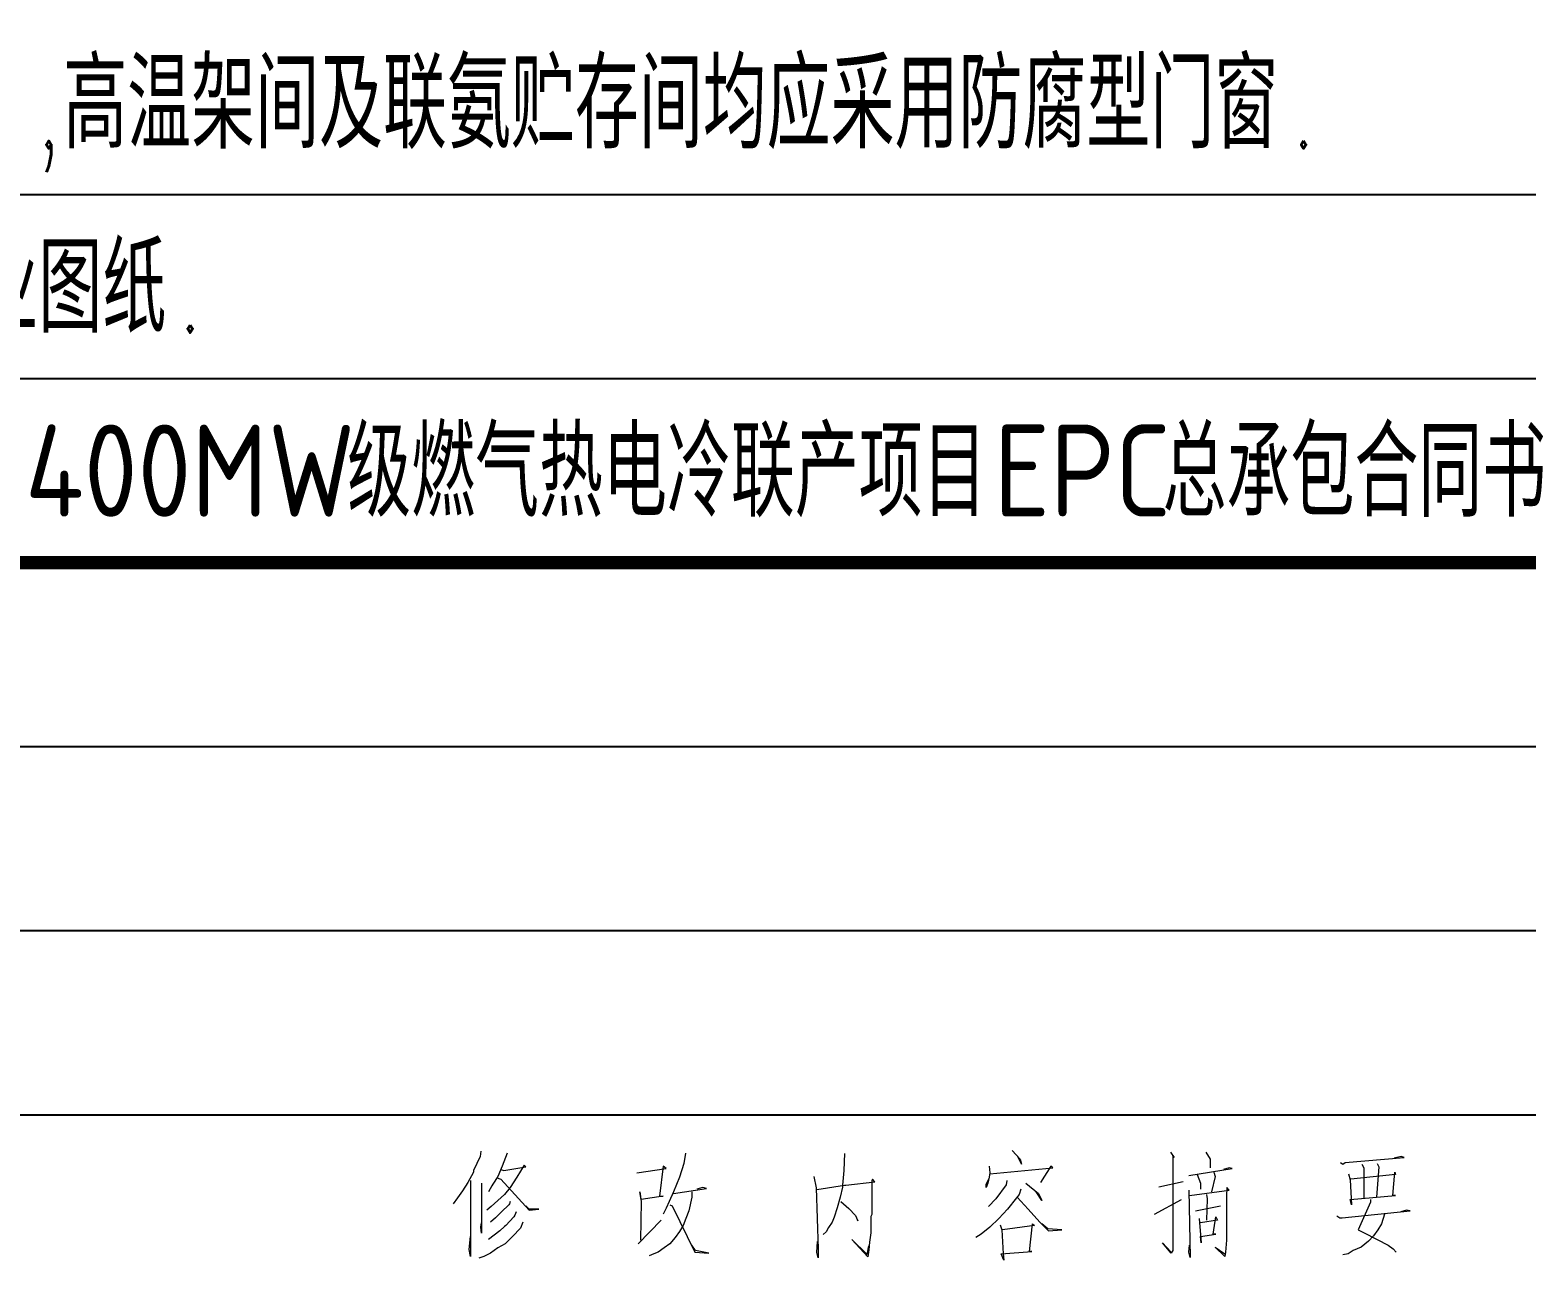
# Model space of a CAD drawing. Extents: x 238398 to 585159, y -66832 to 191977.
# Drawn here: x 442197 to 445040, y -64245 to -61907 of the extents above; entities that cross this region are included whole.
import ezdxf
from ezdxf.enums import TextEntityAlignment as Align

# ---------------------------------------------------------------- set-up
doc = ezdxf.new("R2010")
doc.units = 0
doc.header["$LTSCALE"] = 1000
doc.header["$MEASUREMENT"] = 0
doc.layers.get('0').update_dxf_attribs({"color": 8})
doc.layers.add('PUB_TAB', color=8, linetype='Continuous')
doc.layers.add('Version', color=8, linetype='Continuous')
doc.styles.add('_TCH_WDTABLE', font='SIMPLEX', dxfattribs={"bigfont": 'GBCBIG'})
doc.styles.get("Standard").update_dxf_attribs({"font": 'gbenor.shx', "bigfont": 'gbcbig.shx'})
doc.styles.add('TK', font='GEDITXT.SHX', dxfattribs={"width": 0.85, "height": 3.5, "bigfont": 'hztxt1.shx'})

# ---------------------------------------------------------------- blocks, each defined once
blk = doc.blocks.new('GEDI_Version_2012')
at = {"layer": 'Version', "color": 2}
for p, q in [((0, 28), (-180, 28)), ((0, 21), (-180, 21)), ((0, 14), (-180, 14)), ((0, 7), (-180, 7))]:
    blk.add_line(p, q, dxfattribs=at)
at = {"layer": 'Version', "color": 7, "lineweight": 0}
for points in [[(-109.618, 5.624), (-109.64, 5.422), (-109.895, 4.898), (-109.895, 4.831), (-110.119, 4.442), (-110.314, 4.113), (-110.508, 3.851), (-110.673, 3.619)], [(-108.615, 5.557), (-108.81, 5.063), (-108.975, 4.666), (-109.169, 4.375), (-109.199, 4.307), (-109.334, 4.083)], [(-101.846, 5.557), (-101.905, 5.16), (-102.07, 4.636), (-102.294, 4.083), (-102.459, 3.716), (-102.571, 3.454), (-102.684, 3.23)], [(-95.794, 5.543), (-95.824, 4.892), (-95.877, 4.331), (-95.877, 4.264), (-95.959, 3.875), (-96.071, 3.478), (-96.183, 3.119), (-96.266, 2.925), (-96.408, 2.723), (-96.49, 2.558), (-96.602, 2.461)], [(-89.428, 5.654), (-89.122, 5.325), (-89.069, 5.13), (-89.211, 5.422)], [(-83.4, 5.587), (-83.265, 5.392), (-83.318, 5.459), (-83.318, 1.846), (-83.377, 1.748), (-83.707, 2.145), (-83.377, 1.786)], [(-82.068, 5.587), (-81.896, 5.325), (-81.896, 5.228), (-81.896, 4.996)], [(-76.943, 5.198), (-76.86, 5.13), (-76.771, 5.198), (-74.519, 5.392), (-74.631, 5.422), (-74.908, 5.362)], [(-76.135, 5.13), (-76.052, 4.996), (-76.052, 3.813)], [(-75.551, 5.16), (-75.491, 5.033), (-75.574, 3.881)], [(-108.862, 4.936), (-108.75, 4.898), (-107.912, 5.033), (-107.972, 5.093), (-108.249, 4.636), (-108.503, 4.24), (-108.72, 3.978), (-108.975, 3.754), (-109.221, 3.522), (-109.394, 3.387)], [(-108.975, 4.607), (-108.862, 4.569), (-107.777, 3.387), (-107.411, 3.424), (-107.777, 3.424), (-107.912, 3.552)], [(-103.686, 4.801), (-102.571, 4.966), (-102.684, 5.063), (-102.826, 3.918), (-102.684, 3.918), (-103.521, 3.784), (-103.574, 4.083), (-103.521, 3.716), (-103.544, 2.242)], [(-96.961, 4.66), (-96.879, 4.234), (-96.797, 1.907), (-96.797, 1.578), (-96.849, 1.772), (-96.827, 2.199)], [(-96.849, 4.167), (-95.794, 4.331), (-95.742, 4.331), (-94.649, 4.466), (-94.732, 4.563), (-94.762, 4.496), (-94.762, 3.807), (-94.762, 3.216), (-94.792, 3.149), (-94.792, 2.595), (-94.792, 2.528), (-94.844, 2.169), (-94.874, 1.87), (-94.904, 1.608), (-95.517, 2.266), (-94.934, 1.705), (-94.874, 2.034)], [(-90.296, 5.063), (-90.266, 4.801), (-90.296, 4.636), (-90.349, 4.405), (-90.408, 4.24), (-90.408, 4.375), (-90.296, 4.607)], [(-90.266, 4.771), (-87.872, 4.996), (-87.954, 5.063), (-88.343, 4.442)], [(-82.704, 4.704), (-81.065, 4.966), (-81.178, 4.996), (-81.395, 4.936)], [(-82.397, 4.734), (-82.263, 4.405), (-82.263, 4.18)], [(-81.761, 4.831), (-81.701, 4.666), (-81.844, 4.083)], [(-76.636, 4.771), (-76.576, 4.539), (-76.524, 3.589), (-76.576, 3.784), (-74.848, 3.948), (-74.96, 3.948), (-74.878, 4.831), (-74.848, 4.734), (-76.554, 4.569)], [(-110.007, 4.509), (-110.007, 1.621), (-110.059, 1.883), (-110.007, 2.377)], [(-109.588, 4.405), (-109.588, 2.504), (-109.618, 2.736), (-109.588, 2.901)], [(-101.599, 4.083), (-101.599, 3.881), (-101.711, 3.357), (-101.823, 3.065), (-101.928, 2.803), (-102.07, 2.571), (-102.235, 2.34), (-102.429, 2.108), (-102.654, 1.95), (-102.878, 1.786), (-103.043, 1.719), (-103.215, 1.651)], [(-102.294, 4.015), (-101.037, 4.21), (-101.18, 4.24), (-101.404, 4.18)], [(-89.099, 4.18), (-89.152, 3.978), (-89.264, 3.851), (-89.6, 3.424), (-89.93, 3.065), (-90.266, 2.736), (-90.603, 2.474), (-90.798, 2.34)], [(-89.623, 4.509), (-89.653, 4.345), (-90.042, 3.813), (-90.326, 3.522)], [(-88.905, 4.405), (-88.426, 4.015), (-88.291, 3.754), (-88.508, 4.083)], [(-83.849, 4.277), (-82.928, 4.472)], [(-82.704, 4.143), (-82.652, 1.584), (-82.704, 1.786), (-82.682, 2.048)], [(-82.682, 3.948), (-81.178, 4.143), (-81.26, 4.24), (-81.282, 3.918), (-81.282, 2.242), (-81.312, 1.786), (-81.342, 1.621), (-81.701, 1.98), (-81.342, 1.719)], [(-108.503, 3.716), (-108.526, 3.619), (-108.556, 3.589), (-108.832, 3.327), (-109.057, 3.095), (-109.251, 2.931)], [(-102.429, 3.589), (-102.347, 3.552), (-101.486, 1.786), (-100.955, 1.748), (-101.456, 1.846), (-101.599, 2.048)], [(-95.936, 3.71), (-95.63, 3.448), (-95.375, 3.186), (-95.293, 2.984), (-95.345, 3.119)], [(-89.234, 3.881), (-88.815, 3.424), (-88.373, 2.931), (-88.037, 2.601), (-87.535, 2.639), (-88.067, 2.669), (-88.291, 2.863)], [(-84.013, 3.23), (-82.988, 3.784)], [(-82.457, 3.357), (-81.507, 3.552)], [(-82.038, 3.978), (-82.008, 3.813), (-82.038, 2.998)], [(-75.798, 3.784), (-75.798, 3.686), (-76.269, 2.639), (-76.075, 2.534), (-75.551, 2.272), (-75.132, 2.048), (-74.938, 1.913), (-74.825, 1.786)], [(-108.024, 2.931), (-108.114, 2.699), (-108.413, 2.377), (-108.698, 2.108), (-108.975, 1.95), (-109.251, 1.748), (-109.506, 1.621), (-109.7, 1.554)], [(-108.279, 3.327), (-108.331, 3.192), (-108.361, 3.125), (-108.668, 2.803), (-108.72, 2.766), (-108.892, 2.601), (-109.117, 2.437), (-109.334, 2.272)], [(-103.634, 2.108), (-102.766, 2.998)], [(-89.877, 2.833), (-89.817, 2.639), (-89.765, 1.719), (-89.735, 1.487), (-89.847, 1.719), (-88.68, 1.816), (-88.762, 1.816), (-88.65, 2.863), (-88.568, 2.803), (-89.795, 2.639)], [(-82.315, 3.065), (-82.233, 2.145), (-82.263, 2.377), (-81.679, 2.474), (-81.784, 2.474), (-81.679, 3.125), (-81.619, 2.998), (-82.263, 2.901)], [(-77.077, 3.163), (-76.965, 3.095), (-76.883, 3.095), (-74.294, 3.357), (-74.436, 3.387), (-74.653, 3.327)], [(-75.267, 3.23), (-75.379, 2.863), (-75.521, 2.639), (-75.686, 2.407), (-75.88, 2.212), (-76.157, 1.98), (-76.464, 1.846), (-76.658, 1.719), (-76.86, 1.681)]]:
    blk.add_lwpolyline(points, dxfattribs=at)
blk = doc.blocks.new('CEEC_TK_A1')
blk.add_blockref('GEDI_Version_2012', (831, 50))
at = {"style": 'TK', "width": 0.85}
for tag, height, p in [('PROJECTNAME', 4.75, (776, 44)), ('PHASE', 4, (818, 44)), ('DRAWINGNAME', 4.75, (786, 31))]:
    blk.add_attdef(tag, text='', height=height, dxfattribs=at).set_placement(p, align=Align.MIDDLE_CENTER)
for tag, p, height in [('APPROVE', (663, 32.75), 3.5), ('DESIGN', (708, 32.75), 3.5), ('REVIEW1', (663, 25.75), 3.5), ('DRAW', (708, 25.75), 3.5), ('REVIEW2', (663, 18.75), 3.5), ('PROPORTION', (708, 18.75), 3.5), ('DRAWINGNUMBER', (758, 18.5), 4), ('CHECK', (663, 11.75), 3.5), ('DATE', (708, 11.75), 3.5), ('VERSION', (824, 11.75), 3.5)]:
    blk.add_attdef(tag, p, '', height=height, dxfattribs=at)

msp = doc.modelspace()

# ---------------------------------------------------------------- linework, layer by layer
at = {"layer": 'PUB_TAB', "color": 4, "const_width": 25}
msp.add_lwpolyline([(439534.5, -62919.8), (448534.5, -62919.8), (448534.5, -54169.8), (439534.5, -54169.8)], close=True, dxfattribs=at)
at = {"layer": 'PUB_TAB', "color": 4}
for points in [[(440034.5, -62219.8), (448534.5, -62219.8)], [(440034.5, -62569.8), (448534.5, -62569.8)]]:
    msp.add_lwpolyline(points, dxfattribs=at)
at = {"layer": 'PUB_TAB'}
msp.add_lwpolyline([(440169.8, -62919.8), (448368.7, -62919.8)], dxfattribs=at)

# ---------------------------------------------------------------- block references
at = {"xscale": 50, "yscale": 50, "zscale": 50}
msp.add_blockref('CEEC_TK_A1', (406984.5, -66819.8), dxfattribs=at)

# ---------------------------------------------------------------- texts
at = {"layer": 'PUB_TAB', "style": '_TCH_WDTABLE'}
for s, p in [('高温架间及联氨贮存间均应采用防腐型门窗', (442260, -62132.3)), ('所有电动百叶窗做法详见暖通专业图纸', (440389.8, -62482.3))]:
    msp.add_text(s, height=168.794, dxfattribs=at).set_placement(p)
at = {"layer": 'PUB_TAB', "style": '_TCH_WDTABLE', "width": 0.705882}
for s, p in [(',', (442210, -62132.3)), ('.', (444594.6, -62132.3)), ('.', (442478.6, -62482.3))]:
    msp.add_text(s, height=148.8, dxfattribs=at).set_placement(p)
at = {"layer": 'PUB_TAB'}
for s, height, p in [('400MW', 175, (442187.1, -62832.3)), ('级燃气热电冷联产项目', 168.79, (442799.6, -62832.3)), ('EPC', 175, (444028.3, -62832.3)), ('总承包合同书', 168.79, (444349.2, -62832.3))]:
    msp.add_text(s, height=height, dxfattribs=at).set_placement(p)

doc.saveas('drawing.dxf')
